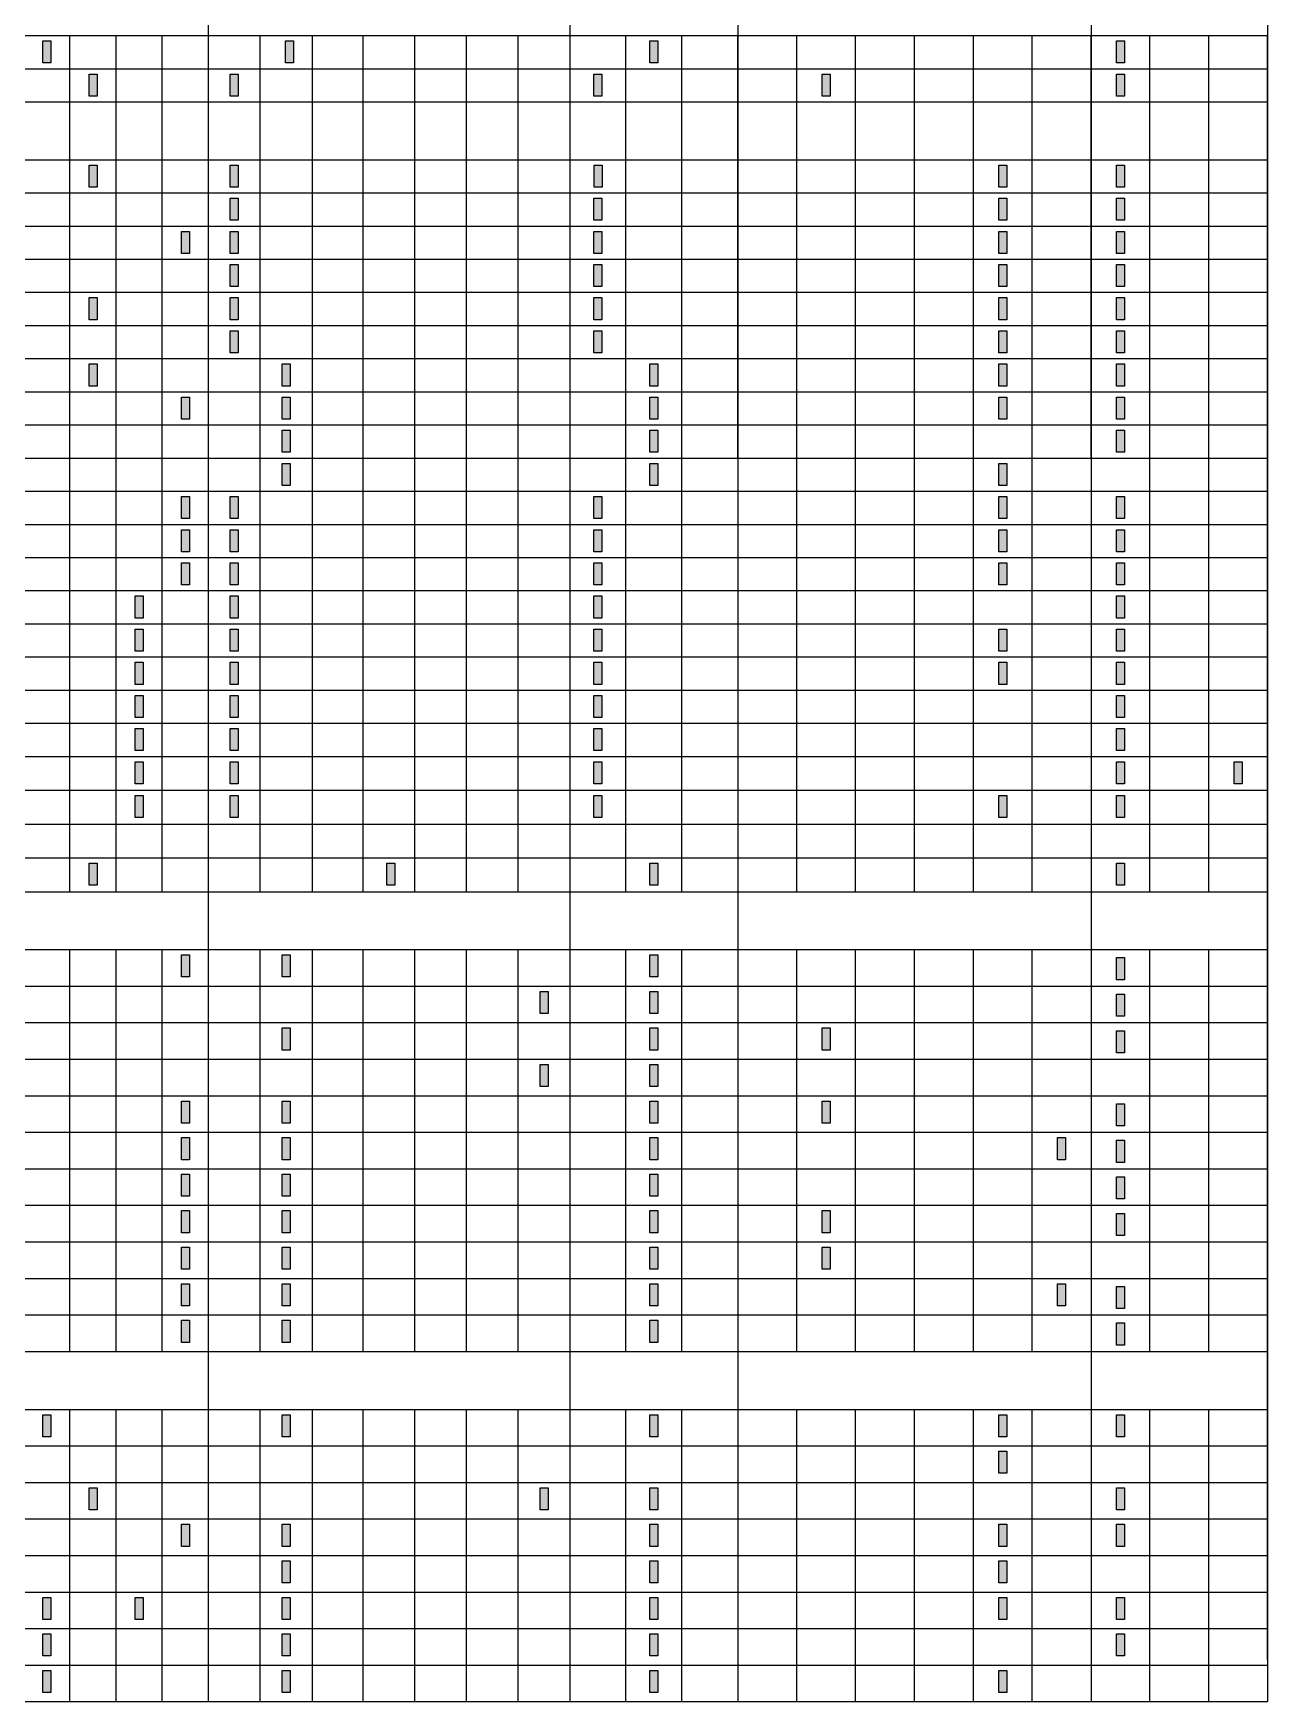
# Model space of a CAD drawing. Header units: metres. Extents: x 493 to 630, y -132 to -15.
# Drawn here: x 587.43 to 594.51, y -75.78 to -66.2 of the extents above; entities that cross this region are included whole.
import ezdxf

# ---------------------------------------------------------------- set-up
doc = ezdxf.new("R2010")
doc.units = ezdxf.units.M
doc.header["$MEASUREMENT"] = 0
for name, color, linetype in [('a_indicatii', 7, 'Continuous'), ('a_text', 7, 'Continuous'), ('a_vederi', 74, 'Continuous')]:
    doc.layers.add(name, color=color, linetype=linetype)
doc.layers.add('a_suprafete', color=7, linetype='Continuous', plot=False)

msp = doc.modelspace()

# ---------------------------------------------------------------- hatches: boundary and pattern name
at = {"layer": 'a_text'}
for points in [[(587.4813, -66.2462), (587.5271, -66.2462), (587.5271, -66.3729), (587.4813, -66.3729)], [(588.8736, -66.2462), (588.9194, -66.2462), (588.9194, -66.3729), (588.8736, -66.3729)], [(590.9649, -66.2462), (591.0108, -66.2462), (591.0108, -66.3729), (590.9649, -66.3729)], [(593.6433, -66.2462), (593.6891, -66.2462), (593.6891, -66.3729), (593.6433, -66.3729)], [(587.7463, -66.4364), (587.7921, -66.4364), (587.7921, -66.5632), (587.7463, -66.5632)], [(588.5561, -66.4364), (588.602, -66.4364), (588.602, -66.5632), (588.5561, -66.5632)], [(590.6432, -66.4364), (590.689, -66.4364), (590.689, -66.5632), (590.6432, -66.5632)], [(591.9543, -66.4364), (592.0001, -66.4364), (592.0001, -66.5632), (591.9543, -66.5632)], [(593.6433, -66.4364), (593.6891, -66.4364), (593.6891, -66.5632), (593.6433, -66.5632)], [(587.7463, -66.9589), (587.7921, -66.9589), (587.7921, -67.0857), (587.7463, -67.0857)], [(588.5561, -66.9589), (588.602, -66.9589), (588.602, -67.0857), (588.5561, -67.0857)], [(590.6447, -66.9589), (590.6905, -66.9589), (590.6905, -67.0857), (590.6447, -67.0857)], [(592.9677, -66.9589), (593.0135, -66.9589), (593.0135, -67.0857), (592.9677, -67.0857)], [(593.6433, -66.9589), (593.6891, -66.9589), (593.6891, -67.0857), (593.6433, -67.0857)], [(588.5561, -67.1491), (588.602, -67.1491), (588.602, -67.2759), (588.5561, -67.2759)], [(590.6432, -67.1491), (590.689, -67.1491), (590.689, -67.2759), (590.6432, -67.2759)], [(592.9677, -67.1491), (593.0135, -67.1491), (593.0135, -67.2759), (592.9677, -67.2759)], [(593.6433, -67.1491), (593.6891, -67.1491), (593.6891, -67.2759), (593.6433, -67.2759)], [(588.2762, -67.3394), (588.3221, -67.3394), (588.3221, -67.4661), (588.2762, -67.4661)], [(588.5561, -67.3394), (588.602, -67.3394), (588.602, -67.4661), (588.5561, -67.4661)], [(590.6432, -67.3394), (590.689, -67.3394), (590.689, -67.4661), (590.6432, -67.4661)], [(592.9677, -67.3394), (593.0135, -67.3394), (593.0135, -67.4661), (592.9677, -67.4661)], [(593.6433, -67.3394), (593.6891, -67.3394), (593.6891, -67.4661), (593.6433, -67.4661)], [(588.5561, -67.5296), (588.602, -67.5296), (588.602, -67.6564), (588.5561, -67.6564)], [(590.6432, -67.5296), (590.689, -67.5296), (590.689, -67.6564), (590.6432, -67.6564)], [(592.9677, -67.5296), (593.0135, -67.5296), (593.0135, -67.6564), (592.9677, -67.6564)], [(593.6433, -67.5296), (593.6891, -67.5296), (593.6891, -67.6564), (593.6433, -67.6564)], [(587.7463, -67.7199), (587.7921, -67.7199), (587.7921, -67.8466), (587.7463, -67.8466)], [(588.5561, -67.7199), (588.602, -67.7199), (588.602, -67.8466), (588.5561, -67.8466)], [(590.6432, -67.7199), (590.689, -67.7199), (590.689, -67.8466), (590.6432, -67.8466)], [(592.9677, -67.7199), (593.0135, -67.7199), (593.0135, -67.8466), (592.9677, -67.8466)], [(593.6433, -67.7199), (593.6891, -67.7199), (593.6891, -67.8466), (593.6433, -67.8466)], [(588.5561, -67.9101), (588.602, -67.9101), (588.602, -68.0369), (588.5561, -68.0369)], [(590.6432, -67.9101), (590.689, -67.9101), (590.689, -68.0369), (590.6432, -68.0369)], [(592.9677, -67.9101), (593.0135, -67.9101), (593.0135, -68.0369), (592.9677, -68.0369)], [(593.6433, -67.9101), (593.6891, -67.9101), (593.6891, -68.0369), (593.6433, -68.0369)], [(587.7463, -68.1004), (587.7921, -68.1004), (587.7921, -68.2271), (587.7463, -68.2271)], [(588.8538, -68.1004), (588.8996, -68.1004), (588.8996, -68.2271), (588.8538, -68.2271)], [(590.9649, -68.1004), (591.0108, -68.1004), (591.0108, -68.2271), (590.9649, -68.2271)], [(592.9677, -68.1004), (593.0135, -68.1004), (593.0135, -68.2271), (592.9677, -68.2271)], [(593.6433, -68.1004), (593.6891, -68.1004), (593.6891, -68.2271), (593.6433, -68.2271)], [(588.2762, -68.2906), (588.3221, -68.2906), (588.3221, -68.4174), (588.2762, -68.4174)], [(588.8538, -68.2906), (588.8996, -68.2906), (588.8996, -68.4174), (588.8538, -68.4174)], [(590.9649, -68.2906), (591.0108, -68.2906), (591.0108, -68.4174), (590.9649, -68.4174)], [(592.9677, -68.2906), (593.0135, -68.2906), (593.0135, -68.4174), (592.9677, -68.4174)], [(593.6433, -68.2906), (593.6891, -68.2906), (593.6891, -68.4174), (593.6433, -68.4174)], [(588.8538, -68.4809), (588.8996, -68.4809), (588.8996, -68.6076), (588.8538, -68.6076)], [(590.9649, -68.4809), (591.0108, -68.4809), (591.0108, -68.6076), (590.9649, -68.6076)], [(593.6433, -68.4809), (593.6891, -68.4809), (593.6891, -68.6076), (593.6433, -68.6076)], [(588.8538, -68.6711), (588.8996, -68.6711), (588.8996, -68.7979), (588.8538, -68.7979)], [(590.9649, -68.6711), (591.0108, -68.6711), (591.0108, -68.7979), (590.9649, -68.7979)], [(592.9677, -68.6711), (593.0135, -68.6711), (593.0135, -68.7979), (592.9677, -68.7979)], [(588.2762, -68.8614), (588.3221, -68.8614), (588.3221, -68.9881), (588.2762, -68.9881)], [(588.5561, -68.8614), (588.602, -68.8614), (588.602, -68.9881), (588.5561, -68.9881)], [(590.6432, -68.8614), (590.689, -68.8614), (590.689, -68.9881), (590.6432, -68.9881)], [(592.9677, -68.8614), (593.0135, -68.8614), (593.0135, -68.9881), (592.9677, -68.9881)], [(593.6433, -68.8614), (593.6891, -68.8614), (593.6891, -68.9881), (593.6433, -68.9881)], [(588.2762, -69.0516), (588.3221, -69.0516), (588.3221, -69.1784), (588.2762, -69.1784)], [(588.5561, -69.0516), (588.602, -69.0516), (588.602, -69.1784), (588.5561, -69.1784)], [(590.6432, -69.0516), (590.689, -69.0516), (590.689, -69.1784), (590.6432, -69.1784)], [(592.9677, -69.0516), (593.0135, -69.0516), (593.0135, -69.1784), (592.9677, -69.1784)], [(593.6433, -69.0516), (593.6891, -69.0516), (593.6891, -69.1784), (593.6433, -69.1784)], [(588.2762, -69.2419), (588.3221, -69.2419), (588.3221, -69.3686), (588.2762, -69.3686)], [(588.5561, -69.2419), (588.602, -69.2419), (588.602, -69.3686), (588.5561, -69.3686)], [(590.6432, -69.2419), (590.689, -69.2419), (590.689, -69.3686), (590.6432, -69.3686)], [(592.9677, -69.2419), (593.0135, -69.2419), (593.0135, -69.3686), (592.9677, -69.3686)], [(593.6433, -69.2419), (593.6891, -69.2419), (593.6891, -69.3686), (593.6433, -69.3686)], [(588.0113, -69.4321), (588.0571, -69.4321), (588.0571, -69.5589), (588.0113, -69.5589)], [(588.5561, -69.4321), (588.602, -69.4321), (588.602, -69.5589), (588.5561, -69.5589)], [(590.6432, -69.4321), (590.689, -69.4321), (590.689, -69.5589), (590.6432, -69.5589)], [(593.6433, -69.4321), (593.6891, -69.4321), (593.6891, -69.5589), (593.6433, -69.5589)], [(588.0113, -69.6224), (588.0571, -69.6224), (588.0571, -69.7491), (588.0113, -69.7491)], [(588.5561, -69.6224), (588.602, -69.6224), (588.602, -69.7491), (588.5561, -69.7491)], [(590.6432, -69.6224), (590.689, -69.6224), (590.689, -69.7491), (590.6432, -69.7491)], [(592.9677, -69.6224), (593.0135, -69.6224), (593.0135, -69.7491), (592.9677, -69.7491)], [(593.6433, -69.6224), (593.6891, -69.6224), (593.6891, -69.7491), (593.6433, -69.7491)], [(588.0113, -69.8126), (588.0571, -69.8126), (588.0571, -69.9394), (588.0113, -69.9394)], [(588.5561, -69.8126), (588.602, -69.8126), (588.602, -69.9394), (588.5561, -69.9394)], [(590.6432, -69.8126), (590.689, -69.8126), (590.689, -69.9394), (590.6432, -69.9394)], [(592.9677, -69.8126), (593.0135, -69.8126), (593.0135, -69.9394), (592.9677, -69.9394)], [(593.6433, -69.8126), (593.6891, -69.8126), (593.6891, -69.9394), (593.6433, -69.9394)], [(588.0113, -70.0028), (588.0571, -70.0028), (588.0571, -70.1296), (588.0113, -70.1296)], [(588.5561, -70.0028), (588.602, -70.0028), (588.602, -70.1296), (588.5561, -70.1296)], [(590.6432, -70.0028), (590.689, -70.0028), (590.689, -70.1296), (590.6432, -70.1296)], [(593.6433, -70.0028), (593.6891, -70.0028), (593.6891, -70.1296), (593.6433, -70.1296)], [(588.0113, -70.1931), (588.0571, -70.1931), (588.0571, -70.3199), (588.0113, -70.3199)], [(588.5561, -70.1931), (588.602, -70.1931), (588.602, -70.3199), (588.5561, -70.3199)], [(590.6432, -70.1931), (590.689, -70.1931), (590.689, -70.3199), (590.6432, -70.3199)], [(593.6433, -70.1931), (593.6891, -70.1931), (593.6891, -70.3199), (593.6433, -70.3199)], [(588.0113, -70.3833), (588.0571, -70.3833), (588.0571, -70.5101), (588.0113, -70.5101)], [(588.5561, -70.3833), (588.602, -70.3833), (588.602, -70.5101), (588.5561, -70.5101)], [(590.6432, -70.3833), (590.689, -70.3833), (590.689, -70.5101), (590.6432, -70.5101)], [(593.6433, -70.3833), (593.6891, -70.3833), (593.6891, -70.5101), (593.6433, -70.5101)], [(594.3189, -70.3833), (594.3647, -70.3833), (594.3647, -70.5101), (594.3189, -70.5101)], [(588.0113, -70.5775), (588.0571, -70.5775), (588.0571, -70.7042), (588.0113, -70.7042)], [(588.5561, -70.5775), (588.602, -70.5775), (588.602, -70.7042), (588.5561, -70.7042)], [(590.6432, -70.5775), (590.689, -70.5775), (590.689, -70.7042), (590.6432, -70.7042)], [(592.9677, -70.5775), (593.0135, -70.5775), (593.0135, -70.7042), (592.9677, -70.7042)], [(593.6433, -70.5775), (593.6891, -70.5775), (593.6891, -70.7042), (593.6433, -70.7042)], [(587.7463, -70.9658), (587.7921, -70.9658), (587.7921, -71.0925), (587.7463, -71.0925)], [(589.4559, -70.9658), (589.5017, -70.9658), (589.5017, -71.0925), (589.4559, -71.0925)], [(590.9649, -70.9658), (591.0108, -70.9658), (591.0108, -71.0925), (590.9649, -71.0925)], [(593.6433, -70.9658), (593.6891, -70.9658), (593.6891, -71.0925), (593.6433, -71.0925)], [(588.2762, -71.4921), (588.3221, -71.4921), (588.3221, -71.6189), (588.2762, -71.6189)], [(588.8538, -71.4921), (588.8996, -71.4921), (588.8996, -71.6189), (588.8538, -71.6189)], [(590.9649, -71.4921), (591.0108, -71.4921), (591.0108, -71.6189), (590.9649, -71.6189)], [(593.6433, -71.5077), (593.6891, -71.5077), (593.6891, -71.6344), (593.6433, -71.6344)], [(590.3363, -71.7018), (590.3822, -71.7018), (590.3822, -71.8286), (590.3363, -71.8286)], [(590.9649, -71.7018), (591.0108, -71.7018), (591.0108, -71.8286), (590.9649, -71.8286)], [(593.6433, -71.7174), (593.6891, -71.7174), (593.6891, -71.8441), (593.6433, -71.8441)], [(588.8538, -71.9115), (588.8996, -71.9115), (588.8996, -72.0383), (588.8538, -72.0383)], [(590.9649, -71.9115), (591.0108, -71.9115), (591.0108, -72.0383), (590.9649, -72.0383)], [(591.9531, -71.9115), (591.9989, -71.9115), (591.9989, -72.0383), (591.9531, -72.0383)], [(593.6433, -71.9271), (593.6891, -71.9271), (593.6891, -72.0538), (593.6433, -72.0538)], [(590.3363, -72.1212), (590.3822, -72.1212), (590.3822, -72.248), (590.3363, -72.248)], [(590.9649, -72.1212), (591.0108, -72.1212), (591.0108, -72.248), (590.9649, -72.248)], [(588.2762, -72.3309), (588.3221, -72.3309), (588.3221, -72.4577), (588.2762, -72.4577)], [(588.8538, -72.3309), (588.8996, -72.3309), (588.8996, -72.4577), (588.8538, -72.4577)], [(590.9649, -72.3309), (591.0108, -72.3309), (591.0108, -72.4577), (590.9649, -72.4577)], [(591.9531, -72.3309), (591.9989, -72.3309), (591.9989, -72.4577), (591.9531, -72.4577)], [(593.6433, -72.3465), (593.6891, -72.3465), (593.6891, -72.4732), (593.6433, -72.4732)], [(588.2762, -72.5406), (588.3221, -72.5406), (588.3221, -72.6674), (588.2762, -72.6674)], [(588.8538, -72.5406), (588.8996, -72.5406), (588.8996, -72.6674), (588.8538, -72.6674)], [(590.9649, -72.5406), (591.0108, -72.5406), (591.0108, -72.6674), (590.9649, -72.6674)], [(593.3055, -72.5406), (593.3513, -72.5406), (593.3513, -72.6674), (593.3055, -72.6674)], [(593.6433, -72.5562), (593.6891, -72.5562), (593.6891, -72.6829), (593.6433, -72.6829)], [(588.2762, -72.7503), (588.3221, -72.7503), (588.3221, -72.8771), (588.2762, -72.8771)], [(588.8538, -72.7503), (588.8996, -72.7503), (588.8996, -72.8771), (588.8538, -72.8771)], [(590.9649, -72.7503), (591.0108, -72.7503), (591.0108, -72.8771), (590.9649, -72.8771)], [(593.6433, -72.7659), (593.6891, -72.7659), (593.6891, -72.8926), (593.6433, -72.8926)], [(588.2762, -72.96), (588.3221, -72.96), (588.3221, -73.0868), (588.2762, -73.0868)], [(588.8538, -72.96), (588.8996, -72.96), (588.8996, -73.0868), (588.8538, -73.0868)], [(590.9649, -72.96), (591.0108, -72.96), (591.0108, -73.0868), (590.9649, -73.0868)], [(591.9531, -72.96), (591.9989, -72.96), (591.9989, -73.0868), (591.9531, -73.0868)], [(593.6433, -72.9756), (593.6891, -72.9756), (593.6891, -73.1023), (593.6433, -73.1023)], [(588.2762, -73.1697), (588.3221, -73.1697), (588.3221, -73.2965), (588.2762, -73.2965)], [(588.8538, -73.1697), (588.8996, -73.1697), (588.8996, -73.2965), (588.8538, -73.2965)], [(590.9649, -73.1697), (591.0108, -73.1697), (591.0108, -73.2965), (590.9649, -73.2965)], [(591.9531, -73.1697), (591.9989, -73.1697), (591.9989, -73.2965), (591.9531, -73.2965)], [(588.2762, -73.3794), (588.3221, -73.3794), (588.3221, -73.5062), (588.2762, -73.5062)], [(588.8538, -73.3794), (588.8996, -73.3794), (588.8996, -73.5062), (588.8538, -73.5062)], [(590.9649, -73.3794), (591.0108, -73.3794), (591.0108, -73.5062), (590.9649, -73.5062)], [(593.3055, -73.3794), (593.3513, -73.3794), (593.3513, -73.5062), (593.3055, -73.5062)], [(593.6433, -73.395), (593.6891, -73.395), (593.6891, -73.5217), (593.6433, -73.5217)], [(588.2762, -73.5891), (588.3221, -73.5891), (588.3221, -73.7159), (588.2762, -73.7159)], [(588.8538, -73.5891), (588.8996, -73.5891), (588.8996, -73.7159), (588.8538, -73.7159)], [(590.9649, -73.5891), (591.0108, -73.5891), (591.0108, -73.7159), (590.9649, -73.7159)], [(593.6433, -73.6047), (593.6891, -73.6047), (593.6891, -73.7314), (593.6433, -73.7314)], [(587.4813, -74.131), (587.5271, -74.131), (587.5271, -74.2578), (587.4813, -74.2578)], [(588.8538, -74.131), (588.8996, -74.131), (588.8996, -74.2578), (588.8538, -74.2578)], [(590.9649, -74.131), (591.0108, -74.131), (591.0108, -74.2578), (590.9649, -74.2578)], [(592.9677, -74.131), (593.0135, -74.131), (593.0135, -74.2578), (592.9677, -74.2578)], [(593.6433, -74.131), (593.6891, -74.131), (593.6891, -74.2578), (593.6433, -74.2578)], [(592.9677, -74.3407), (593.0135, -74.3407), (593.0135, -74.4675), (592.9677, -74.4675)], [(587.7463, -74.5504), (587.7921, -74.5504), (587.7921, -74.6772), (587.7463, -74.6772)], [(590.3363, -74.5504), (590.3822, -74.5504), (590.3822, -74.6772), (590.3363, -74.6772)], [(590.9649, -74.5504), (591.0108, -74.5504), (591.0108, -74.6772), (590.9649, -74.6772)], [(593.6433, -74.5504), (593.6891, -74.5504), (593.6891, -74.6772), (593.6433, -74.6772)], [(588.2762, -74.7601), (588.3221, -74.7601), (588.3221, -74.8869), (588.2762, -74.8869)], [(588.8538, -74.7601), (588.8996, -74.7601), (588.8996, -74.8869), (588.8538, -74.8869)], [(590.9649, -74.7601), (591.0108, -74.7601), (591.0108, -74.8869), (590.9649, -74.8869)], [(592.9677, -74.7601), (593.0135, -74.7601), (593.0135, -74.8869), (592.9677, -74.8869)], [(593.6433, -74.7601), (593.6891, -74.7601), (593.6891, -74.8869), (593.6433, -74.8869)], [(588.8538, -74.9698), (588.8996, -74.9698), (588.8996, -75.0966), (588.8538, -75.0966)], [(590.9649, -74.9698), (591.0108, -74.9698), (591.0108, -75.0966), (590.9649, -75.0966)], [(592.9677, -74.9698), (593.0135, -74.9698), (593.0135, -75.0966), (592.9677, -75.0966)], [(587.4813, -75.1795), (587.5271, -75.1795), (587.5271, -75.3063), (587.4813, -75.3063)], [(588.0113, -75.1795), (588.0571, -75.1795), (588.0571, -75.3063), (588.0113, -75.3063)], [(588.8538, -75.1795), (588.8996, -75.1795), (588.8996, -75.3063), (588.8538, -75.3063)], [(590.9649, -75.1795), (591.0108, -75.1795), (591.0108, -75.3063), (590.9649, -75.3063)], [(592.9677, -75.1795), (593.0135, -75.1795), (593.0135, -75.3063), (592.9677, -75.3063)], [(593.6433, -75.1795), (593.6891, -75.1795), (593.6891, -75.3063), (593.6433, -75.3063)], [(587.4813, -75.3892), (587.5271, -75.3892), (587.5271, -75.516), (587.4813, -75.516)], [(588.8538, -75.3892), (588.8996, -75.3892), (588.8996, -75.516), (588.8538, -75.516)], [(590.9649, -75.3892), (591.0108, -75.3892), (591.0108, -75.516), (590.9649, -75.516)], [(593.6433, -75.3892), (593.6891, -75.3892), (593.6891, -75.516), (593.6433, -75.516)], [(587.4813, -75.5989), (587.5271, -75.5989), (587.5271, -75.7257), (587.4813, -75.7257)], [(588.8538, -75.5989), (588.8996, -75.5989), (588.8996, -75.7257), (588.8538, -75.7257)], [(590.9649, -75.5989), (591.0108, -75.5989), (591.0108, -75.7257), (590.9649, -75.7257)], [(592.9677, -75.5989), (593.0135, -75.5989), (593.0135, -75.7257), (592.9677, -75.7257)]]:
    msp.add_hatch(color=256, dxfattribs=at).paths.add_polyline_path(points)

# ---------------------------------------------------------------- linework, layer by layer
at = {"layer": 'a_indicatii'}
for p, q in [((580.4644, -66.2156), (594.5107, -66.2156)), ((587.6367, -66.4058), (587.6367, -66.2156)), ((587.6367, -67.1668), (587.6367, -66.2156)), ((587.9017, -67.1668), (587.9017, -66.2156)), ((588.1667, -67.1668), (588.1667, -66.2156)), ((588.7279, -67.1668), (588.7279, -66.2156)), ((589.6165, -67.1668), (589.6165, -66.2156)), ((589.9128, -67.1668), (589.9128, -66.2156)), ((590.209, -67.1668), (590.209, -66.2156)), ((590.827, -66.4058), (590.827, -66.2156)), ((591.1488, -66.4058), (591.1488, -66.2156)), ((591.4705, -66.4058), (591.4705, -66.2156)), ((591.8083, -66.4058), (591.8083, -66.2156)), ((592.1461, -66.4058), (592.1461, -66.2156)), ((592.4839, -66.4058), (592.4839, -66.2156)), ((592.8217, -66.4058), (592.8217, -66.2156)), ((592.8217, -66.5961), (592.8217, -66.2156)), ((593.1595, -66.5961), (593.1595, -66.2156)), ((593.4973, -66.4058), (593.4973, -66.2156)), ((593.8351, -66.4058), (593.8351, -66.2156)), ((594.1729, -66.4058), (594.1729, -66.2156)), ((594.5107, -66.4058), (594.5107, -66.2156)), ((580.4644, -66.4058), (594.5107, -66.4058)), ((587.6367, -66.5961), (587.6367, -66.4058)), ((587.6367, -66.5961), (587.6367, -66.4058)), ((590.827, -66.5961), (590.827, -66.4058)), ((591.1488, -66.5961), (591.1488, -66.4058)), ((591.4705, -66.5961), (591.4705, -66.4058)), ((591.8083, -66.5961), (591.8083, -66.4058)), ((592.1461, -66.5961), (592.1461, -66.4058)), ((592.4839, -66.5961), (592.4839, -66.4058)), ((593.4973, -66.5961), (593.4973, -66.4058)), ((593.8351, -66.5961), (593.8351, -66.4058)), ((594.1729, -66.5961), (594.1729, -66.4058)), ((594.5107, -66.5961), (594.5107, -66.4058)), ((580.4644, -66.5961), (594.5107, -66.5961)), ((587.6367, -66.7863), (587.6367, -66.5961)), ((587.6367, -66.7863), (587.6367, -66.5961)), ((590.827, -66.7863), (590.827, -66.5961)), ((591.1488, -66.7863), (591.1488, -66.5961)), ((591.4705, -66.7863), (591.4705, -66.5961)), ((591.8083, -66.7863), (591.8083, -66.5961)), ((592.1461, -66.7863), (592.1461, -66.5961)), ((592.4839, -66.7863), (592.4839, -66.5961)), ((592.8217, -66.7863), (592.8217, -66.5961)), ((593.1595, -66.7863), (593.1595, -66.5961)), ((593.4973, -66.7863), (593.4973, -66.5961)), ((593.8351, -66.7863), (593.8351, -66.5961)), ((594.1729, -66.7863), (594.1729, -66.5961)), ((594.5107, -66.7863), (594.5107, -66.5961)), ((587.6367, -67.1668), (587.6367, -66.7863)), ((587.6367, -66.9766), (587.6367, -66.7863)), ((590.827, -67.1668), (590.827, -66.7863)), ((591.1488, -67.1668), (591.1488, -66.7863)), ((591.4705, -66.9766), (591.4705, -66.7863)), ((591.8083, -67.1668), (591.8083, -66.7863)), ((592.1461, -67.1668), (592.1461, -66.7863)), ((592.4839, -67.1668), (592.4839, -66.7863)), ((592.8217, -67.1668), (592.8217, -66.7863)), ((593.1595, -67.1668), (593.1595, -66.7863)), ((593.4973, -66.9766), (593.4973, -66.7863)), ((593.8351, -67.1668), (593.8351, -66.7863)), ((594.1729, -67.1668), (594.1729, -66.7863)), ((594.5107, -67.1668), (594.5107, -66.7863)), ((580.4644, -66.9283), (594.5107, -66.9283)), ((587.6367, -67.1185), (587.6367, -66.9283)), ((587.6367, -71.1293), (587.6367, -66.9283)), ((587.9017, -71.1293), (587.9017, -66.9283)), ((588.1667, -71.1293), (588.1667, -66.9283)), ((588.7279, -71.1293), (588.7279, -66.9283)), ((588.7279, -71.1293), (588.7279, -66.9283)), ((589.029, -67.1185), (589.029, -66.9283)), ((589.3203, -71.1293), (589.3203, -66.9283)), ((589.6165, -71.1293), (589.6165, -66.9283)), ((589.9128, -71.1293), (589.9128, -66.9283)), ((590.209, -71.1293), (590.209, -66.9283)), ((590.827, -67.1185), (590.827, -66.9283)), ((591.1488, -67.1185), (591.1488, -66.9283)), ((591.4705, -67.1185), (591.4705, -66.9283)), ((591.8083, -67.1185), (591.8083, -66.9283)), ((592.1461, -67.1185), (592.1461, -66.9283)), ((592.4839, -67.1185), (592.4839, -66.9283)), ((592.8217, -67.1185), (592.8217, -66.9283)), ((593.1595, -67.1185), (593.1595, -66.9283)), ((593.4973, -67.1185), (593.4973, -66.9283)), ((593.8351, -71.1293), (593.8351, -66.9283)), ((594.1729, -71.1293), (594.1729, -66.9283)), ((594.5107, -75.5372), (594.5107, -66.9283)), ((580.4644, -67.1185), (594.5107, -67.1185)), ((587.6367, -67.3088), (587.6367, -67.1185)), ((587.6367, -67.3088), (587.6367, -67.1185)), ((589.029, -67.3088), (589.029, -67.1185)), ((590.827, -67.3088), (590.827, -67.1185)), ((591.1488, -67.3088), (591.1488, -67.1185)), ((591.4705, -67.3088), (591.4705, -67.1185)), ((591.8083, -67.3088), (591.8083, -67.1185)), ((592.1461, -67.3088), (592.1461, -67.1185)), ((592.4839, -67.3088), (592.4839, -67.1185)), ((592.8217, -67.3088), (592.8217, -67.1185)), ((593.1595, -67.3088), (593.1595, -67.1185)), ((593.4973, -67.3088), (593.4973, -67.1185)), ((580.4644, -67.3088), (594.5107, -67.3088)), ((587.6367, -67.499), (587.6367, -67.3088)), ((587.6367, -67.499), (587.6367, -67.3088)), ((589.029, -67.499), (589.029, -67.3088)), ((590.827, -67.499), (590.827, -67.3088)), ((591.1488, -67.499), (591.1488, -67.3088)), ((591.4705, -67.499), (591.4705, -67.3088)), ((591.8083, -67.499), (591.8083, -67.3088)), ((592.1461, -67.499), (592.1461, -67.3088)), ((592.4839, -67.499), (592.4839, -67.3088)), ((592.8217, -67.499), (592.8217, -67.3088)), ((593.1595, -67.499), (593.1595, -67.3088)), ((593.4973, -67.499), (593.4973, -67.3088)), ((580.4644, -67.499), (594.5107, -67.499)), ((587.6367, -67.6893), (587.6367, -67.499)), ((587.6367, -67.6893), (587.6367, -67.499)), ((589.029, -67.6893), (589.029, -67.499)), ((590.827, -67.6893), (590.827, -67.499)), ((591.1488, -67.6893), (591.1488, -67.499)), ((591.4705, -67.6893), (591.4705, -67.499)), ((591.8083, -67.6893), (591.8083, -67.499)), ((592.1461, -67.6893), (592.1461, -67.499)), ((592.4839, -67.6893), (592.4839, -67.499)), ((592.8217, -67.6893), (592.8217, -67.499)), ((593.1595, -67.6893), (593.1595, -67.499)), ((593.4973, -67.6893), (593.4973, -67.499)), ((580.4644, -67.6893), (594.5107, -67.6893)), ((587.6367, -67.8795), (587.6367, -67.6893)), ((587.6367, -67.8795), (587.6367, -67.6893)), ((589.029, -67.8795), (589.029, -67.6893)), ((590.827, -67.8795), (590.827, -67.6893)), ((591.1488, -67.8795), (591.1488, -67.6893)), ((591.4705, -67.8795), (591.4705, -67.6893)), ((591.8083, -67.8795), (591.8083, -67.6893)), ((592.1461, -67.8795), (592.1461, -67.6893)), ((592.4839, -67.8795), (592.4839, -67.6893)), ((592.8217, -67.8795), (592.8217, -67.6893)), ((593.1595, -67.8795), (593.1595, -67.6893)), ((593.4973, -67.8795), (593.4973, -67.6893)), ((580.4644, -67.8795), (594.5107, -67.8795)), ((587.6367, -68.0698), (587.6367, -67.8795)), ((587.6367, -68.0698), (587.6367, -67.8795)), ((589.029, -68.0698), (589.029, -67.8795)), ((590.827, -68.0698), (590.827, -67.8795)), ((591.1488, -68.0698), (591.1488, -67.8795)), ((591.4705, -68.0698), (591.4705, -67.8795)), ((591.8083, -68.0698), (591.8083, -67.8795)), ((592.1461, -68.0698), (592.1461, -67.8795)), ((592.4839, -68.0698), (592.4839, -67.8795)), ((592.8217, -68.0698), (592.8217, -67.8795)), ((593.1595, -68.0698), (593.1595, -67.8795)), ((593.4973, -68.0698), (593.4973, -67.8795)), ((580.4644, -68.0698), (594.5107, -68.0698)), ((587.6367, -68.26), (587.6367, -68.0698)), ((587.6367, -68.26), (587.6367, -68.0698)), ((589.029, -68.26), (589.029, -68.0698)), ((590.827, -68.26), (590.827, -68.0698)), ((591.1488, -68.26), (591.1488, -68.0698)), ((591.4705, -68.26), (591.4705, -68.0698)), ((591.8083, -68.26), (591.8083, -68.0698)), ((592.1461, -68.26), (592.1461, -68.0698)), ((592.4839, -68.26), (592.4839, -68.0698)), ((592.8217, -68.26), (592.8217, -68.0698)), ((593.1595, -68.26), (593.1595, -68.0698)), ((593.4973, -68.26), (593.4973, -68.0698)), ((580.4644, -68.26), (594.5107, -68.26)), ((587.6367, -68.4503), (587.6367, -68.26)), ((587.6367, -68.4503), (587.6367, -68.26)), ((589.029, -68.4503), (589.029, -68.26)), ((590.827, -68.4503), (590.827, -68.26)), ((591.1488, -68.4503), (591.1488, -68.26)), ((591.4705, -68.4503), (591.4705, -68.26)), ((591.8083, -68.4503), (591.8083, -68.26)), ((592.1461, -68.4503), (592.1461, -68.26)), ((592.4839, -68.4503), (592.4839, -68.26)), ((592.8217, -68.4503), (592.8217, -68.26)), ((593.1595, -68.4503), (593.1595, -68.26)), ((593.4973, -68.4503), (593.4973, -68.26)), ((580.4644, -68.4503), (594.5107, -68.4503)), ((587.6367, -71.1293), (587.6367, -68.4503)), ((587.6367, -71.1293), (587.6367, -68.4503)), ((589.029, -71.1293), (589.029, -68.4503)), ((590.827, -71.1293), (590.827, -68.4503)), ((591.1488, -71.1293), (591.1488, -68.4503)), ((591.4705, -68.6405), (591.4705, -68.4503)), ((591.8083, -71.1293), (591.8083, -68.4503)), ((592.1461, -71.1293), (592.1461, -68.4503)), ((592.4839, -71.1293), (592.4839, -68.4503)), ((592.8217, -71.1293), (592.8217, -68.4503)), ((593.1595, -71.1293), (593.1595, -68.4503)), ((593.4973, -68.6405), (593.4973, -68.4503)), ((580.4644, -68.6405), (594.5107, -68.6405)), ((580.4644, -68.8308), (594.5107, -68.8308)), ((580.4644, -69.021), (594.5107, -69.021)), ((580.4644, -69.2113), (594.5107, -69.2113)), ((580.4644, -69.4015), (594.5107, -69.4015)), ((580.4644, -69.5918), (594.5107, -69.5918)), ((580.4644, -69.782), (594.5107, -69.782)), ((580.4644, -69.9723), (594.5107, -69.9723)), ((580.4644, -70.1625), (594.5107, -70.1625)), ((580.4644, -70.3528), (594.5107, -70.3528)), ((580.4644, -70.5469), (594.5107, -70.5469)), ((580.4644, -70.741), (594.5107, -70.741)), ((580.4644, -70.9352), (594.5107, -70.9352)), ((580.4644, -71.1293), (594.5107, -71.1293)), ((580.4644, -71.4615), (594.5107, -71.4615)), ((587.6367, -73.7682), (587.6367, -71.4615)), ((587.6367, -73.7682), (587.6367, -71.4615)), ((587.6367, -73.7682), (587.6367, -71.4615)), ((587.9017, -73.7682), (587.9017, -71.4615)), ((588.1667, -73.7682), (588.1667, -71.4615)), ((588.7279, -73.7682), (588.7279, -71.4615)), ((588.7279, -73.7682), (588.7279, -71.4615)), ((589.029, -73.7682), (589.029, -71.4615)), ((589.3203, -73.7682), (589.3203, -71.4615)), ((589.6165, -73.7682), (589.6165, -71.4615)), ((589.9128, -73.7682), (589.9128, -71.4615)), ((590.209, -73.7682), (590.209, -71.4615)), ((590.827, -73.7682), (590.827, -71.4615)), ((591.1488, -73.7682), (591.1488, -71.4615)), ((591.8083, -73.7682), (591.8083, -71.4615)), ((592.1461, -73.7682), (592.1461, -71.4615)), ((592.4839, -73.7682), (592.4839, -71.4615)), ((592.8217, -73.7682), (592.8217, -71.4615)), ((593.1595, -73.7682), (593.1595, -71.4615)), ((593.8351, -73.7682), (593.8351, -71.4615)), ((594.1729, -73.7682), (594.1729, -71.4615)), ((580.4644, -71.6712), (594.5107, -71.6712)), ((580.4644, -71.8809), (594.5107, -71.8809)), ((580.4644, -72.0906), (594.5107, -72.0906)), ((580.4644, -72.3003), (594.5107, -72.3003)), ((580.4644, -72.51), (594.5107, -72.51)), ((580.4644, -72.7197), (594.5107, -72.7197)), ((580.4644, -72.9294), (594.5107, -72.9294)), ((580.4644, -73.1391), (594.5107, -73.1391)), ((580.4644, -73.3488), (594.5107, -73.3488)), ((580.4644, -73.5585), (594.5107, -73.5585)), ((580.4644, -73.7682), (594.5107, -73.7682)), ((580.4644, -74.1004), (594.5107, -74.1004)), ((587.6367, -75.778), (587.6367, -74.1004)), ((587.6367, -75.778), (587.6367, -74.1004)), ((587.6367, -75.778), (587.6367, -74.1004)), ((587.9017, -75.778), (587.9017, -74.1004)), ((588.1667, -75.778), (588.1667, -74.1004)), ((588.7279, -75.5372), (588.7279, -74.1004)), ((588.7279, -75.778), (588.7279, -74.1004)), ((589.029, -75.778), (589.029, -74.1004)), ((589.3203, -75.778), (589.3203, -74.1004)), ((589.6165, -75.778), (589.6165, -74.1004)), ((589.9128, -75.778), (589.9128, -74.1004)), ((590.209, -75.778), (590.209, -74.1004)), ((590.827, -75.778), (590.827, -74.1004)), ((591.1488, -75.778), (591.1488, -74.1004)), ((591.8083, -75.778), (591.8083, -74.1004)), ((592.1461, -75.778), (592.1461, -74.1004)), ((592.4839, -75.778), (592.4839, -74.1004)), ((592.8217, -75.778), (592.8217, -74.1004)), ((593.1595, -75.778), (593.1595, -74.1004)), ((593.8351, -75.778), (593.8351, -74.1004)), ((594.1729, -75.778), (594.1729, -74.1004)), ((580.4644, -74.3101), (594.5107, -74.3101)), ((580.4644, -74.5198), (594.5107, -74.5198)), ((580.4644, -74.7295), (594.5107, -74.7295)), ((580.4644, -74.9392), (594.5107, -74.9392)), ((580.4644, -75.1489), (594.5107, -75.1489)), ((580.4644, -75.3586), (594.5107, -75.3586)), ((580.4644, -75.5683), (594.5107, -75.5683)), ((580.4644, -75.778), (594.5107, -75.778))]:
    msp.add_line(p, q, dxfattribs=at)
at = {"layer": 'a_indicatii', "color": 242}
msp.add_line((580.4644, -66.4058), (594.5107, -66.4058), dxfattribs=at)
at = {"layer": 'a_indicatii'}
for points in [[(589.029, -67.1668), (589.029, -66.7863), (589.029, -66.5961), (589.029, -66.4058), (589.029, -66.2156)], [(589.3203, -67.1668), (589.3203, -66.7863), (589.3203, -66.5961), (589.3203, -66.4058), (589.3203, -66.2156)]]:
    msp.add_lwpolyline(points, dxfattribs=at)
at = {"layer": 'a_suprafete', "ltscale": 0.3}
msp.add_line((590.209, -66.9283), (590.209, -66.5961), dxfattribs=at)
at = {"layer": 'a_text'}
for points in [[(587.4813, -66.2462), (587.5271, -66.2462), (587.5271, -66.3729), (587.4813, -66.3729)], [(588.8736, -66.2462), (588.9194, -66.2462), (588.9194, -66.3729), (588.8736, -66.3729)], [(590.9649, -66.2462), (591.0108, -66.2462), (591.0108, -66.3729), (590.9649, -66.3729)], [(593.6433, -66.2462), (593.6891, -66.2462), (593.6891, -66.3729), (593.6433, -66.3729)], [(587.7463, -66.4364), (587.7921, -66.4364), (587.7921, -66.5632), (587.7463, -66.5632)], [(588.5561, -66.4364), (588.602, -66.4364), (588.602, -66.5632), (588.5561, -66.5632)], [(590.6432, -66.4364), (590.689, -66.4364), (590.689, -66.5632), (590.6432, -66.5632)], [(591.9543, -66.4364), (592.0001, -66.4364), (592.0001, -66.5632), (591.9543, -66.5632)], [(593.6433, -66.4364), (593.6891, -66.4364), (593.6891, -66.5632), (593.6433, -66.5632)], [(587.7463, -66.9589), (587.7921, -66.9589), (587.7921, -67.0857), (587.7463, -67.0857)], [(588.5561, -66.9589), (588.602, -66.9589), (588.602, -67.0857), (588.5561, -67.0857)], [(590.6447, -66.9589), (590.6905, -66.9589), (590.6905, -67.0857), (590.6447, -67.0857)], [(592.9677, -66.9589), (593.0135, -66.9589), (593.0135, -67.0857), (592.9677, -67.0857)], [(593.6433, -66.9589), (593.6891, -66.9589), (593.6891, -67.0857), (593.6433, -67.0857)], [(588.5561, -67.1491), (588.602, -67.1491), (588.602, -67.2759), (588.5561, -67.2759)], [(590.6432, -67.1491), (590.689, -67.1491), (590.689, -67.2759), (590.6432, -67.2759)], [(592.9677, -67.1491), (593.0135, -67.1491), (593.0135, -67.2759), (592.9677, -67.2759)], [(593.6433, -67.1491), (593.6891, -67.1491), (593.6891, -67.2759), (593.6433, -67.2759)], [(588.2762, -67.3394), (588.3221, -67.3394), (588.3221, -67.4661), (588.2762, -67.4661)], [(588.5561, -67.3394), (588.602, -67.3394), (588.602, -67.4661), (588.5561, -67.4661)], [(590.6432, -67.3394), (590.689, -67.3394), (590.689, -67.4661), (590.6432, -67.4661)], [(592.9677, -67.3394), (593.0135, -67.3394), (593.0135, -67.4661), (592.9677, -67.4661)], [(593.6433, -67.3394), (593.6891, -67.3394), (593.6891, -67.4661), (593.6433, -67.4661)], [(588.5561, -67.5296), (588.602, -67.5296), (588.602, -67.6564), (588.5561, -67.6564)], [(590.6432, -67.5296), (590.689, -67.5296), (590.689, -67.6564), (590.6432, -67.6564)], [(592.9677, -67.5296), (593.0135, -67.5296), (593.0135, -67.6564), (592.9677, -67.6564)], [(593.6433, -67.5296), (593.6891, -67.5296), (593.6891, -67.6564), (593.6433, -67.6564)], [(587.7463, -67.7199), (587.7921, -67.7199), (587.7921, -67.8466), (587.7463, -67.8466)], [(588.5561, -67.7199), (588.602, -67.7199), (588.602, -67.8466), (588.5561, -67.8466)], [(590.6432, -67.7199), (590.689, -67.7199), (590.689, -67.8466), (590.6432, -67.8466)], [(592.9677, -67.7199), (593.0135, -67.7199), (593.0135, -67.8466), (592.9677, -67.8466)], [(593.6433, -67.7199), (593.6891, -67.7199), (593.6891, -67.8466), (593.6433, -67.8466)], [(588.5561, -67.9101), (588.602, -67.9101), (588.602, -68.0369), (588.5561, -68.0369)], [(590.6432, -67.9101), (590.689, -67.9101), (590.689, -68.0369), (590.6432, -68.0369)], [(592.9677, -67.9101), (593.0135, -67.9101), (593.0135, -68.0369), (592.9677, -68.0369)], [(593.6433, -67.9101), (593.6891, -67.9101), (593.6891, -68.0369), (593.6433, -68.0369)], [(587.7463, -68.1004), (587.7921, -68.1004), (587.7921, -68.2271), (587.7463, -68.2271)], [(588.8538, -68.1004), (588.8996, -68.1004), (588.8996, -68.2271), (588.8538, -68.2271)], [(590.9649, -68.1004), (591.0108, -68.1004), (591.0108, -68.2271), (590.9649, -68.2271)], [(592.9677, -68.1004), (593.0135, -68.1004), (593.0135, -68.2271), (592.9677, -68.2271)], [(593.6433, -68.1004), (593.6891, -68.1004), (593.6891, -68.2271), (593.6433, -68.2271)], [(588.2762, -68.2906), (588.3221, -68.2906), (588.3221, -68.4174), (588.2762, -68.4174)], [(588.8538, -68.2906), (588.8996, -68.2906), (588.8996, -68.4174), (588.8538, -68.4174)], [(590.9649, -68.2906), (591.0108, -68.2906), (591.0108, -68.4174), (590.9649, -68.4174)], [(592.9677, -68.2906), (593.0135, -68.2906), (593.0135, -68.4174), (592.9677, -68.4174)], [(593.6433, -68.2906), (593.6891, -68.2906), (593.6891, -68.4174), (593.6433, -68.4174)], [(588.8538, -68.4809), (588.8996, -68.4809), (588.8996, -68.6076), (588.8538, -68.6076)], [(590.9649, -68.4809), (591.0108, -68.4809), (591.0108, -68.6076), (590.9649, -68.6076)], [(593.6433, -68.4809), (593.6891, -68.4809), (593.6891, -68.6076), (593.6433, -68.6076)], [(588.8538, -68.6711), (588.8996, -68.6711), (588.8996, -68.7979), (588.8538, -68.7979)], [(590.9649, -68.6711), (591.0108, -68.6711), (591.0108, -68.7979), (590.9649, -68.7979)], [(592.9677, -68.6711), (593.0135, -68.6711), (593.0135, -68.7979), (592.9677, -68.7979)], [(588.2762, -68.8614), (588.3221, -68.8614), (588.3221, -68.9881), (588.2762, -68.9881)], [(588.5561, -68.8614), (588.602, -68.8614), (588.602, -68.9881), (588.5561, -68.9881)], [(590.6432, -68.8614), (590.689, -68.8614), (590.689, -68.9881), (590.6432, -68.9881)], [(592.9677, -68.8614), (593.0135, -68.8614), (593.0135, -68.9881), (592.9677, -68.9881)], [(593.6433, -68.8614), (593.6891, -68.8614), (593.6891, -68.9881), (593.6433, -68.9881)], [(588.2762, -69.0516), (588.3221, -69.0516), (588.3221, -69.1784), (588.2762, -69.1784)], [(588.5561, -69.0516), (588.602, -69.0516), (588.602, -69.1784), (588.5561, -69.1784)], [(590.6432, -69.0516), (590.689, -69.0516), (590.689, -69.1784), (590.6432, -69.1784)], [(592.9677, -69.0516), (593.0135, -69.0516), (593.0135, -69.1784), (592.9677, -69.1784)], [(593.6433, -69.0516), (593.6891, -69.0516), (593.6891, -69.1784), (593.6433, -69.1784)], [(588.2762, -69.2419), (588.3221, -69.2419), (588.3221, -69.3686), (588.2762, -69.3686)], [(588.5561, -69.2419), (588.602, -69.2419), (588.602, -69.3686), (588.5561, -69.3686)], [(590.6432, -69.2419), (590.689, -69.2419), (590.689, -69.3686), (590.6432, -69.3686)], [(592.9677, -69.2419), (593.0135, -69.2419), (593.0135, -69.3686), (592.9677, -69.3686)], [(593.6433, -69.2419), (593.6891, -69.2419), (593.6891, -69.3686), (593.6433, -69.3686)], [(588.0113, -69.4321), (588.0571, -69.4321), (588.0571, -69.5589), (588.0113, -69.5589)], [(588.5561, -69.4321), (588.602, -69.4321), (588.602, -69.5589), (588.5561, -69.5589)], [(590.6432, -69.4321), (590.689, -69.4321), (590.689, -69.5589), (590.6432, -69.5589)], [(593.6433, -69.4321), (593.6891, -69.4321), (593.6891, -69.5589), (593.6433, -69.5589)], [(588.0113, -69.6224), (588.0571, -69.6224), (588.0571, -69.7491), (588.0113, -69.7491)], [(588.5561, -69.6224), (588.602, -69.6224), (588.602, -69.7491), (588.5561, -69.7491)], [(590.6432, -69.6224), (590.689, -69.6224), (590.689, -69.7491), (590.6432, -69.7491)], [(592.9677, -69.6224), (593.0135, -69.6224), (593.0135, -69.7491), (592.9677, -69.7491)], [(593.6433, -69.6224), (593.6891, -69.6224), (593.6891, -69.7491), (593.6433, -69.7491)], [(588.0113, -69.8126), (588.0571, -69.8126), (588.0571, -69.9394), (588.0113, -69.9394)], [(588.5561, -69.8126), (588.602, -69.8126), (588.602, -69.9394), (588.5561, -69.9394)], [(590.6432, -69.8126), (590.689, -69.8126), (590.689, -69.9394), (590.6432, -69.9394)], [(592.9677, -69.8126), (593.0135, -69.8126), (593.0135, -69.9394), (592.9677, -69.9394)], [(593.6433, -69.8126), (593.6891, -69.8126), (593.6891, -69.9394), (593.6433, -69.9394)], [(588.0113, -70.0028), (588.0571, -70.0028), (588.0571, -70.1296), (588.0113, -70.1296)], [(588.5561, -70.0028), (588.602, -70.0028), (588.602, -70.1296), (588.5561, -70.1296)], [(590.6432, -70.0028), (590.689, -70.0028), (590.689, -70.1296), (590.6432, -70.1296)], [(593.6433, -70.0028), (593.6891, -70.0028), (593.6891, -70.1296), (593.6433, -70.1296)], [(588.0113, -70.1931), (588.0571, -70.1931), (588.0571, -70.3199), (588.0113, -70.3199)], [(588.5561, -70.1931), (588.602, -70.1931), (588.602, -70.3199), (588.5561, -70.3199)], [(590.6432, -70.1931), (590.689, -70.1931), (590.689, -70.3199), (590.6432, -70.3199)], [(593.6433, -70.1931), (593.6891, -70.1931), (593.6891, -70.3199), (593.6433, -70.3199)], [(588.0113, -70.3833), (588.0571, -70.3833), (588.0571, -70.5101), (588.0113, -70.5101)], [(588.5561, -70.3833), (588.602, -70.3833), (588.602, -70.5101), (588.5561, -70.5101)], [(590.6432, -70.3833), (590.689, -70.3833), (590.689, -70.5101), (590.6432, -70.5101)], [(593.6433, -70.3833), (593.6891, -70.3833), (593.6891, -70.5101), (593.6433, -70.5101)], [(594.3189, -70.3833), (594.3647, -70.3833), (594.3647, -70.5101), (594.3189, -70.5101)], [(588.0113, -70.5775), (588.0571, -70.5775), (588.0571, -70.7042), (588.0113, -70.7042)], [(588.5561, -70.5775), (588.602, -70.5775), (588.602, -70.7042), (588.5561, -70.7042)], [(590.6432, -70.5775), (590.689, -70.5775), (590.689, -70.7042), (590.6432, -70.7042)], [(592.9677, -70.5775), (593.0135, -70.5775), (593.0135, -70.7042), (592.9677, -70.7042)], [(593.6433, -70.5775), (593.6891, -70.5775), (593.6891, -70.7042), (593.6433, -70.7042)], [(587.7463, -70.9658), (587.7921, -70.9658), (587.7921, -71.0925), (587.7463, -71.0925)], [(589.4559, -70.9658), (589.5017, -70.9658), (589.5017, -71.0925), (589.4559, -71.0925)], [(590.9649, -70.9658), (591.0108, -70.9658), (591.0108, -71.0925), (590.9649, -71.0925)], [(593.6433, -70.9658), (593.6891, -70.9658), (593.6891, -71.0925), (593.6433, -71.0925)], [(588.2762, -71.4921), (588.3221, -71.4921), (588.3221, -71.6189), (588.2762, -71.6189)], [(588.8538, -71.4921), (588.8996, -71.4921), (588.8996, -71.6189), (588.8538, -71.6189)], [(590.9649, -71.4921), (591.0108, -71.4921), (591.0108, -71.6189), (590.9649, -71.6189)], [(593.6433, -71.5077), (593.6891, -71.5077), (593.6891, -71.6344), (593.6433, -71.6344)], [(590.3363, -71.7018), (590.3822, -71.7018), (590.3822, -71.8286), (590.3363, -71.8286)], [(590.9649, -71.7018), (591.0108, -71.7018), (591.0108, -71.8286), (590.9649, -71.8286)], [(593.6433, -71.7174), (593.6891, -71.7174), (593.6891, -71.8441), (593.6433, -71.8441)], [(588.8538, -71.9115), (588.8996, -71.9115), (588.8996, -72.0383), (588.8538, -72.0383)], [(590.9649, -71.9115), (591.0108, -71.9115), (591.0108, -72.0383), (590.9649, -72.0383)], [(591.9531, -71.9115), (591.9989, -71.9115), (591.9989, -72.0383), (591.9531, -72.0383)], [(593.6433, -71.9271), (593.6891, -71.9271), (593.6891, -72.0538), (593.6433, -72.0538)], [(590.3363, -72.1212), (590.3822, -72.1212), (590.3822, -72.248), (590.3363, -72.248)], [(590.9649, -72.1212), (591.0108, -72.1212), (591.0108, -72.248), (590.9649, -72.248)], [(588.2762, -72.3309), (588.3221, -72.3309), (588.3221, -72.4577), (588.2762, -72.4577)], [(588.8538, -72.3309), (588.8996, -72.3309), (588.8996, -72.4577), (588.8538, -72.4577)], [(590.9649, -72.3309), (591.0108, -72.3309), (591.0108, -72.4577), (590.9649, -72.4577)], [(591.9531, -72.3309), (591.9989, -72.3309), (591.9989, -72.4577), (591.9531, -72.4577)], [(593.6433, -72.3465), (593.6891, -72.3465), (593.6891, -72.4732), (593.6433, -72.4732)], [(588.2762, -72.5406), (588.3221, -72.5406), (588.3221, -72.6674), (588.2762, -72.6674)], [(588.8538, -72.5406), (588.8996, -72.5406), (588.8996, -72.6674), (588.8538, -72.6674)], [(590.9649, -72.5406), (591.0108, -72.5406), (591.0108, -72.6674), (590.9649, -72.6674)], [(593.3055, -72.5406), (593.3513, -72.5406), (593.3513, -72.6674), (593.3055, -72.6674)], [(593.6433, -72.5562), (593.6891, -72.5562), (593.6891, -72.6829), (593.6433, -72.6829)], [(588.2762, -72.7503), (588.3221, -72.7503), (588.3221, -72.8771), (588.2762, -72.8771)], [(588.8538, -72.7503), (588.8996, -72.7503), (588.8996, -72.8771), (588.8538, -72.8771)], [(590.9649, -72.7503), (591.0108, -72.7503), (591.0108, -72.8771), (590.9649, -72.8771)], [(593.6433, -72.7659), (593.6891, -72.7659), (593.6891, -72.8926), (593.6433, -72.8926)], [(588.2762, -72.96), (588.3221, -72.96), (588.3221, -73.0868), (588.2762, -73.0868)], [(588.8538, -72.96), (588.8996, -72.96), (588.8996, -73.0868), (588.8538, -73.0868)], [(590.9649, -72.96), (591.0108, -72.96), (591.0108, -73.0868), (590.9649, -73.0868)], [(591.9531, -72.96), (591.9989, -72.96), (591.9989, -73.0868), (591.9531, -73.0868)], [(593.6433, -72.9756), (593.6891, -72.9756), (593.6891, -73.1023), (593.6433, -73.1023)], [(588.2762, -73.1697), (588.3221, -73.1697), (588.3221, -73.2965), (588.2762, -73.2965)], [(588.8538, -73.1697), (588.8996, -73.1697), (588.8996, -73.2965), (588.8538, -73.2965)], [(590.9649, -73.1697), (591.0108, -73.1697), (591.0108, -73.2965), (590.9649, -73.2965)], [(591.9531, -73.1697), (591.9989, -73.1697), (591.9989, -73.2965), (591.9531, -73.2965)], [(588.2762, -73.3794), (588.3221, -73.3794), (588.3221, -73.5062), (588.2762, -73.5062)], [(588.8538, -73.3794), (588.8996, -73.3794), (588.8996, -73.5062), (588.8538, -73.5062)], [(590.9649, -73.3794), (591.0108, -73.3794), (591.0108, -73.5062), (590.9649, -73.5062)], [(593.3055, -73.3794), (593.3513, -73.3794), (593.3513, -73.5062), (593.3055, -73.5062)], [(593.6433, -73.395), (593.6891, -73.395), (593.6891, -73.5217), (593.6433, -73.5217)], [(588.2762, -73.5891), (588.3221, -73.5891), (588.3221, -73.7159), (588.2762, -73.7159)], [(588.8538, -73.5891), (588.8996, -73.5891), (588.8996, -73.7159), (588.8538, -73.7159)], [(590.9649, -73.5891), (591.0108, -73.5891), (591.0108, -73.7159), (590.9649, -73.7159)], [(593.6433, -73.6047), (593.6891, -73.6047), (593.6891, -73.7314), (593.6433, -73.7314)], [(587.4813, -74.131), (587.5271, -74.131), (587.5271, -74.2578), (587.4813, -74.2578)], [(588.8538, -74.131), (588.8996, -74.131), (588.8996, -74.2578), (588.8538, -74.2578)], [(590.9649, -74.131), (591.0108, -74.131), (591.0108, -74.2578), (590.9649, -74.2578)], [(592.9677, -74.131), (593.0135, -74.131), (593.0135, -74.2578), (592.9677, -74.2578)], [(593.6433, -74.131), (593.6891, -74.131), (593.6891, -74.2578), (593.6433, -74.2578)], [(592.9677, -74.3407), (593.0135, -74.3407), (593.0135, -74.4675), (592.9677, -74.4675)], [(587.7463, -74.5504), (587.7921, -74.5504), (587.7921, -74.6772), (587.7463, -74.6772)], [(590.3363, -74.5504), (590.3822, -74.5504), (590.3822, -74.6772), (590.3363, -74.6772)], [(590.9649, -74.5504), (591.0108, -74.5504), (591.0108, -74.6772), (590.9649, -74.6772)], [(593.6433, -74.5504), (593.6891, -74.5504), (593.6891, -74.6772), (593.6433, -74.6772)], [(588.2762, -74.7601), (588.3221, -74.7601), (588.3221, -74.8869), (588.2762, -74.8869)], [(588.8538, -74.7601), (588.8996, -74.7601), (588.8996, -74.8869), (588.8538, -74.8869)], [(590.9649, -74.7601), (591.0108, -74.7601), (591.0108, -74.8869), (590.9649, -74.8869)], [(592.9677, -74.7601), (593.0135, -74.7601), (593.0135, -74.8869), (592.9677, -74.8869)], [(593.6433, -74.7601), (593.6891, -74.7601), (593.6891, -74.8869), (593.6433, -74.8869)], [(588.8538, -74.9698), (588.8996, -74.9698), (588.8996, -75.0966), (588.8538, -75.0966)], [(590.9649, -74.9698), (591.0108, -74.9698), (591.0108, -75.0966), (590.9649, -75.0966)], [(592.9677, -74.9698), (593.0135, -74.9698), (593.0135, -75.0966), (592.9677, -75.0966)], [(587.4813, -75.1795), (587.5271, -75.1795), (587.5271, -75.3063), (587.4813, -75.3063)], [(588.0113, -75.1795), (588.0571, -75.1795), (588.0571, -75.3063), (588.0113, -75.3063)], [(588.8538, -75.1795), (588.8996, -75.1795), (588.8996, -75.3063), (588.8538, -75.3063)], [(590.9649, -75.1795), (591.0108, -75.1795), (591.0108, -75.3063), (590.9649, -75.3063)], [(592.9677, -75.1795), (593.0135, -75.1795), (593.0135, -75.3063), (592.9677, -75.3063)], [(593.6433, -75.1795), (593.6891, -75.1795), (593.6891, -75.3063), (593.6433, -75.3063)], [(587.4813, -75.3892), (587.5271, -75.3892), (587.5271, -75.516), (587.4813, -75.516)], [(588.8538, -75.3892), (588.8996, -75.3892), (588.8996, -75.516), (588.8538, -75.516)], [(590.9649, -75.3892), (591.0108, -75.3892), (591.0108, -75.516), (590.9649, -75.516)], [(593.6433, -75.3892), (593.6891, -75.3892), (593.6891, -75.516), (593.6433, -75.516)], [(587.4813, -75.5989), (587.5271, -75.5989), (587.5271, -75.7257), (587.4813, -75.7257)], [(588.8538, -75.5989), (588.8996, -75.5989), (588.8996, -75.7257), (588.8538, -75.7257)], [(590.9649, -75.5989), (591.0108, -75.5989), (591.0108, -75.7257), (590.9649, -75.7257)], [(592.9677, -75.5989), (593.0135, -75.5989), (593.0135, -75.7257), (592.9677, -75.7257)]]:
    msp.add_lwpolyline(points, close=True, dxfattribs=at)
at = {"layer": 'a_vederi'}
msp.add_line((594.5107, -59.0449), (594.5107, -75.778), dxfattribs=at)
for points in [[(591.4705, -61.8286), (591.4705, -75.778)], [(588.4302, -62.4971), (588.4302, -75.778)], [(588.4302, -62.4971), (588.4302, -75.778)], [(590.5052, -62.4971), (590.5052, -75.778)], [(593.4973, -62.4971), (593.4973, -75.778)], [(580.4644, -75.778), (594.5107, -75.778)]]:
    msp.add_lwpolyline(points, dxfattribs=at)

doc.saveas('drawing.dxf')
